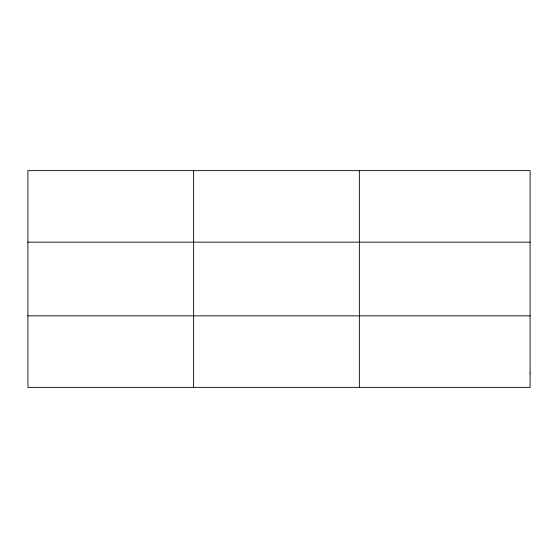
<?xml version="1.0" encoding="UTF-8"?>
<svg xmlns="http://www.w3.org/2000/svg" width="558" height="558" viewBox="0 0 558 558"><rect width="100%" height="100%" fill="white"/><g stroke="black" fill="none" stroke-linecap="round" stroke-linejoin="round"><path stroke-width="0.84" d="M193.626 170.636L193.626 387.364M359.352 170.636L359.352 387.364M27.9 242.158L530.1 242.158M27.9 315.842L530.1 315.842M530.1 373.058L530.1 387.364L27.9 387.364L27.9 170.636L530.1 170.636L530.1 373.058"/></g></svg>
